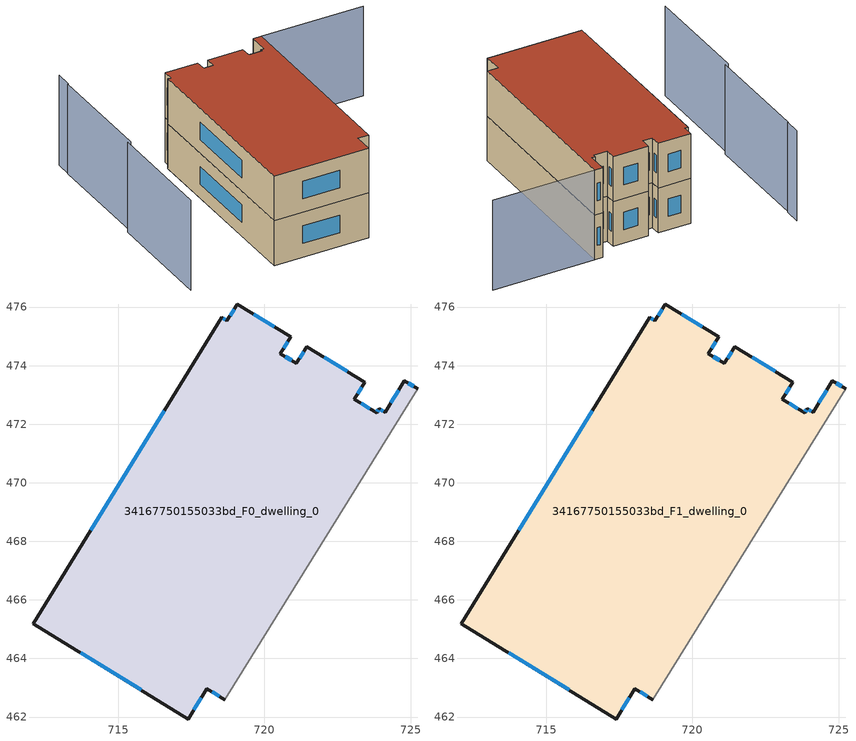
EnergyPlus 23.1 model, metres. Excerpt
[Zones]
34167750155033bd_F0_dwelling_0
 floor ground (EU_floor_Construction): 724.78,473.49 725.23,473.21 718.65,462.59 718.03,462.97 717.4,461.93 712.11,465.19 718.54,475.64 718.72,475.54 719.07,476.11 720.9,474.98 720.54,474.41 721.09,474.08 721.44,474.65 723.43,473.43 723.07,472.86 723.83,472.39 723.92,472.53 724.12,472.41 z0
 wall outside (EU_wall_Construction): 725.23,473.21 724.78,473.49 724.12,472.41 723.92,472.53 723.83,472.39 723.07,472.86 723.43,473.43 721.44,474.65 721.09,474.08 720.54,474.41 720.9,474.98 719.07,476.11 718.72,475.54 718.54,475.64 712.11,465.19 717.4,461.93 718.03,462.97 718.65,462.59 z0:3
 wall adiabatic (EU_wall_Construction): 718.65,462.59 725.23,473.21 z0:3
 window (EU_Window_Construction): 718.96,475.93 718.82,475.71 / 720.34,475.32 719.62,475.76 / 720.65,474.59 720.79,474.81 / 720.92,474.18 720.71,474.31 / 721.34,474.48 721.2,474.25 / 722.82,473.8 722.05,474.28 / 723.18,473.03 723.32,473.26 / 723.6,472.53 723.3,472.72 / 723.89,472.49 723.86,472.43 / 724.05,472.44 723.98,472.49 / 724.58,473.16 724.32,472.74 / 725.09,473.3 724.92,473.4 / 718.22,462.86 718.46,462.71 / 717.59,462.25 717.84,462.66 / 713.72,464.2 715.79,462.92 / 716.58,472.46 714.07,468.37 / 718.66,475.57 718.6,475.61 z0.91:2.09
34167750155033bd_F1_dwelling_0
 floor to 34167750155033bd_F0_dwelling_0 (EU_floor_Construction): 724.78,473.49 725.23,473.21 718.65,462.59 718.03,462.97 717.4,461.93 712.11,465.19 718.54,475.64 718.72,475.54 719.07,476.11 720.9,474.98 720.54,474.41 721.09,474.08 721.44,474.65 723.43,473.43 723.07,472.86 723.83,472.39 723.92,472.53 724.12,472.41 z3
 wall outside (EU_wall_Construction): 725.23,473.21 724.78,473.49 724.12,472.41 723.92,472.53 723.83,472.39 723.07,472.86 723.43,473.43 721.44,474.65 721.09,474.08 720.54,474.41 720.9,474.98 719.07,476.11 718.72,475.54 718.54,475.64 712.11,465.19 717.4,461.93 718.03,462.97 718.65,462.59 z3:6
 wall adiabatic (EU_wall_Construction): 718.65,462.59 725.23,473.21 z3:6
 window (EU_Window_Construction): 718.96,475.93 718.82,475.71 / 720.34,475.32 719.62,475.76 / 720.65,474.59 720.79,474.81 / 720.92,474.18 720.71,474.31 / 721.34,474.48 721.2,474.25 / 722.82,473.8 722.05,474.28 / 723.18,473.03 723.32,473.26 / 723.6,472.53 723.3,472.72 / 723.89,472.49 723.86,472.43 / 724.05,472.44 723.98,472.49 / 724.58,473.16 724.32,472.74 / 725.09,473.3 724.92,473.4 / 718.22,462.86 718.46,462.71 / 717.59,462.25 717.84,462.66 / 713.72,464.2 715.79,462.92 / 716.58,472.46 714.07,468.37 / 718.66,475.57 718.6,475.61 z3.91:5.09
 roof outside (EU_roof_Construction): 718.65,462.59 725.23,473.21 724.78,473.49 724.12,472.41 723.92,472.53 723.83,472.39 723.07,472.86 723.43,473.43 721.44,474.65 721.09,474.08 720.54,474.41 720.9,474.98 719.07,476.11 718.72,475.54 718.54,475.64 712.11,465.19 717.4,461.93 718.03,462.97 z6
shading: 725.24,473.23 730.94,469.7 / 711.32,474.31 707.46,468.09 / 715.3,480.38 711.48,474.21 / 715.89,481.29 715.32,480.37 z0:6
[Building]
EU S2 Campaign: North Axis=0; Terrain=City; Solar Distribution=FullExterior
[Site:Location]
Montreal-Trudeau.Intl.AP: Latitude=45.4667; Longitude=-73.75; Time Zone=-5; Elevation=36
[SizingPeriod:WeatherFileDays]
AnnualSizingPeriod: Begin Month=1; Begin Day of Month=1; End Month=12; End Day of Month=31; Day of Week for Start Day=Monday; Use Weather File Daylight Saving Period=No; Use Weather File Rain and Snow Indicators=No
[MATERIAL]
EU_InternalMass_Material: Roughness=MediumRough; Thickness=0.1; Conductivity=1; Density=1800; Specific Heat=900; Thermal Absorptance=0.9; Solar Absorptance=0.7; Visible Absorptance=0.7
[MATERIAL:NOMASS] Roughness=MediumRough; Thermal Absorptance=0.9; Solar Absorptance=0.7; Visible Absorptance=0.7
Name | Thermal Resistance
EU_wall_NoMass | 3.1211
EU_roof_NoMass | 6.04338
EU_floor_NoMass | 2.09101
[WINDOWMATERIAL:SIMPLEGLAZINGSYSTEM]
EU_Window_SimpleGlazing: UFactor=2.58973; Solar Heat Gain Coefficient=0.7; Visible Transmittance=0.7
[CONSTRUCTION]
EU_wall_Construction: EU_wall_NoMass
EU_roof_Construction: EU_roof_NoMass
EU_floor_Construction: EU_floor_NoMass
EU_Window_Construction: EU_Window_SimpleGlazing
EU_InternalMass_Construction: EU_InternalMass_Material
[ZONE] Type=1; Multiplier=1; Ceiling Height=autocalculate; Floor Area=autocalculate; Part of Total Floor Area=Yes
Name | Volume
34167750155033bd_F0_dwelling_0 | 264.568
34167750155033bd_F1_dwelling_0 | 264.569
[INTERNALMASS] Construction=EU_InternalMass_Construction; Surface Area=88.1893
Name | Zone or ZoneList
34167750155033bd_F0_dwelling_0_EU_InternalMass | 34167750155033bd_F0_dwelling_0
34167750155033bd_F1_dwelling_0_EU_InternalMass | 34167750155033bd_F1_dwelling_0
[OTHEREQUIPMENT] Fuel Type=Electricity; Design Level Calculation Method=Watts/Area; Power per Zone Floor Area=1; Fraction Latent=0; Fraction Radiant=0; Fraction Lost=0; Carbon Dioxide Generation Rate=0; EndUse Subcategory=EU_Step8_InternalGains
Name | Zone or ZoneList or Space or SpaceList | Schedule
EU_Step8_InternalGain_34167750155033bd_F0_dwelling_0_f000 | 34167750155033bd_F0_dwelling_0 | EU_Step8_GainSchedule_34167750155033bd_F0_dwelling_0_f000
EU_Step8_InternalGain_34167750155033bd_F1_dwelling_0_f000 | 34167750155033bd_F1_dwelling_0 | EU_Step8_GainSchedule_34167750155033bd_F1_dwelling_0_f000
[ZONEVENTILATION:DESIGNFLOWRATE] Schedule=EU_AlwaysOn; Design Flow Rate Calculation Method=AirChanges/Hour; Air Changes per Hour=0.571195; Ventilation Type=Natural; Fan Pressure Rise=0; Fan Total Efficiency=1; Constant Term Coefficient=1; Temperature Term Coefficient=0; Velocity Term Coefficient=0; Velocity Squared Term Coefficient=0; Minimum Indoor Temperature=-100; Maximum Indoor Temperature=100; Delta Temperature=-100; Minimum Outdoor Temperature=-100; Maximum Outdoor Temperature=100; Maximum Wind Speed=40
Name | Zone or ZoneList or Space or SpaceList
EU_ConstantAir_34167750155033bd_F0_dwelling_0 | 34167750155033bd_F0_dwelling_0
EU_ConstantAir_34167750155033bd_F1_dwelling_0 | 34167750155033bd_F1_dwelling_0
[HVACTEMPLATE:THERMOSTAT] Constant Heating Setpoint=20; Constant Cooling Setpoint=50
EU_HeatOnly_34167750155033bd_F0_dwelling_0; EU_HeatOnly_34167750155033bd_F1_dwelling_0
[HVACTEMPLATE:ZONE:IDEALLOADSAIRSYSTEM] System Availability Schedule=EU_AlwaysOn; Maximum Heating Supply Air Temperature=50; Minimum Cooling Supply Air Temperature=13; Maximum Heating Supply Air Humidity Ratio=0.0156; Minimum Cooling Supply Air Humidity Ratio=0.0077; Heating Limit=NoLimit; Cooling Limit=NoLimit; Heating Availability Schedule=EU_AlwaysOn; Cooling Availability Schedule=EU_CoolingOff; Dehumidification Control Type=ConstantSensibleHeatRatio; Cooling Sensible Heat Ratio=0.7; Dehumidification Setpoint=60; Humidification Control Type=None; Humidification Setpoint=30; Outdoor Air Method=None; Outdoor Air Flow Rate per Person=0.00944; Outdoor Air Flow Rate per Zone Floor Area=0; Outdoor Air Flow Rate per Zone=0; Demand Controlled Ventilation Type=None; Outdoor Air Economizer Type=NoEconomizer; Heat Recovery Type=None; Sensible Heat Recovery Effectiveness=0.7; Latent Heat Recovery Effectiveness=0.65
Name | Template Thermostat
34167750155033bd_F0_dwelling_0 | EU_HeatOnly_34167750155033bd_F0_dwelling_0
34167750155033bd_F1_dwelling_0 | EU_HeatOnly_34167750155033bd_F1_dwelling_0
[SIZING:ZONE] Zone Cooling Design Supply Air Temperature Input Method=SupplyAirTemperature; Zone Cooling Design Supply Air Temperature=13; Zone Heating Design Supply Air Temperature Input Method=SupplyAirTemperature; Zone Heating Design Supply Air Temperature=50; Zone Cooling Design Supply Air Humidity Ratio=0.008; Zone Heating Design Supply Air Humidity Ratio=0.008; Cooling Design Air Flow Method=DesignDay; Cooling Design Air Flow Rate=0; Cooling Minimum Air Flow per Zone Floor Area=0.000762; Cooling Minimum Air Flow=0; Cooling Minimum Air Flow Fraction=0.2; Heating Design Air Flow Method=DesignDay; Heating Design Air Flow Rate=0; Heating Maximum Air Flow per Zone Floor Area=0.002032; Heating Maximum Air Flow=0.141576; Heating Maximum Air Flow Fraction=0.3; Account for Dedicated Outdoor Air System=No; Dedicated Outdoor Air System Control Strategy=NeutralSupplyAir; Dedicated Outdoor Air Low Setpoint Temperature for Design=autosize; Dedicated Outdoor Air High Setpoint Temperature for Design=autosize; Zone Load Sizing Method=Sensible Load Only No Latent Load; Zone Latent Cooling Design Supply Air Humidity Ratio Input Method=HumidityRatioDifference; Zone Cooling Design Supply Air Humidity Ratio Difference=0.005; Zone Latent Heating Design Supply Air Humidity Ratio Input Method=HumidityRatioDifference; Zone Humidification Design Supply Air Humidity Ratio Difference=0.005
34167750155033bd_F0_dwelling_0; 34167750155033bd_F1_dwelling_0
[SCHEDULE:CONSTANT]
Name | Hourly Value
EU_AlwaysOn | 1
EU_CoolingOff | 0
[SCHEDULE:FILE] Column Number=1; Rows to Skip at Top=0; Number of Hours of Data=8760; Column Separator=Comma; Interpolate to Timestep=No; Minutes per Item=60; Adjust Schedule for Daylight Savings=Yes
Name | File
EU_Step8_GainSchedule_34167750155033bd_F0_dwelling_0_f000 | ../../schedules/34167750155033bd/34167750155033bd_F0_dwelling_0_f000_gain.csv
EU_Step8_GainSchedule_34167750155033bd_F1_dwelling_0_f000 | ../../schedules/34167750155033bd/34167750155033bd_F1_dwelling_0_f000_gain.csv
